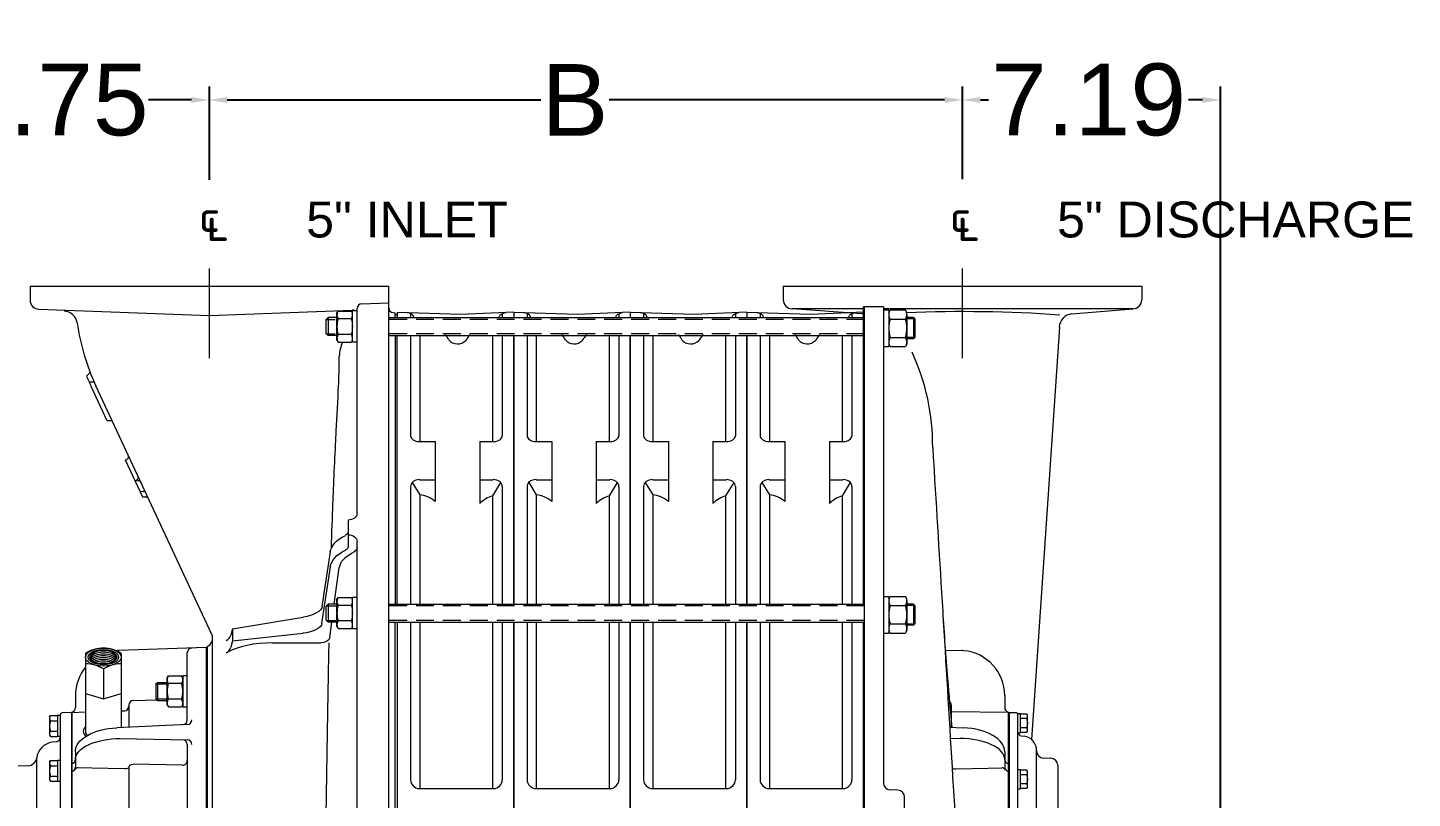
# Model space of a CAD drawing. Header units: inches. Extents: x -48 to 250, y -21 to 207.
# Drawn here: x 51.55 to 90.16, y 57.77 to 79.24 of the extents above; entities that cross this region are included whole.
import ezdxf

# ---------------------------------------------------------------- set-up
doc = ezdxf.new("R2010")
doc.units = ezdxf.units.IN
doc.header["$MEASUREMENT"] = 0
doc.linetypes.add('CENTER', pattern=[2, 1.25, -0.25, 0.25, -0.25])
doc.linetypes.add('HIDDEN', pattern=[0.375, 0.25, -0.125])
doc.layers.get('Defpoints').update_dxf_attribs({"lineweight": 5})
for name, color, linetype, lineweight in [('CEN', 3, 'CENTER', 5), ('HID', 6, 'HIDDEN', 5), ('HID-HIDE', 6, 'HIDDEN', 5), ('OBJ', 7, 'Continuous', 5), ('TEXT', 104, 'Continuous', 5), ('TEXT @ 1', 104, 'Continuous', 5)]:
    doc.layers.add(name, color=color, linetype=linetype, lineweight=lineweight)
doc.styles.get("Standard").update_dxf_attribs({"font": 'arial.ttf'})
doc.dimstyles.new('STANDARD 2 PLCS$0', dxfattribs={"dimtxt": 1, "dimasz": 0.5, "dimexe": 0.375, "dimexo": 0.625, "dimgap": 0.2, "dimtad": 0, "dimzin": 4, "dimdsep": 46, "dimtxsty": 'Standard', "dimcen": 0.09, "dimaunit": 1, "dimadec": 0, "dimazin": 1, "dimtfac": 1, "dimtofl": 0, "dimtmove": 0, "dimatfit": 3, "dimfxl": 1, "dimtolj": 1, "dimtzin": 4, "dimarcsym": 0})
doc.dimstyles.new('STANDARD 2 PLCS$3', dxfattribs={"dimtxt": 1, "dimasz": 0.5, "dimexe": 0.18, "dimexo": 0.0625, "dimgap": 0.09, "dimtad": 0, "dimtih": 1, "dimtoh": 1, "dimzin": 4, "dimdsep": 46, "dimtxsty": 'Standard', "dimcen": 0.09, "dimaunit": 1, "dimadec": 0, "dimazin": 1, "dimtfac": 1, "dimtofl": 0, "dimtmove": 1, "dimatfit": 3, "dimfxl": 1, "dimtolj": 1, "dimtzin": 4, "dimarcsym": 0})

# ---------------------------------------------------------------- blocks, each defined once
blk = doc.blocks.new('discharge side view')
at = {"color": 7, "lineweight": 5}
blk.add_line((-4.86, 14.183), (-5.418, 14.183), dxfattribs=at)
at = {"lineweight": 5}
blk.add_arc((-9.708, 10.303), 6.221, 359.5206, 24.7975, dxfattribs=at)
at = {"layer": 'CEN', "color": 5, "lineweight": 5, "ltscale": 2}
blk.add_line((-2.656, 12.75), (-2.656, 15.4), dxfattribs=at)
at = {"layer": 'HID-HIDE', "lineweight": 5}
for p, q in [((-3.985, 13.84), (-4.207, 13.84)), ((-3.985, 13.324), (-4.207, 13.324)), ((-3.985, 5.858), (-4.207, 5.858)), ((-3.985, 5.341), (-4.207, 5.341))]:
    blk.add_line(p, q, dxfattribs=at)
at = {"layer": 'HID-HIDE', "color": 7, "linetype": 'Continuous', "lineweight": 5, "ltscale": 2}
for p, q in [((-2.84, 1.303), (-1.936, 1.324)), ((-1.378, 0.83), (-1.378, -2.884)), ((-1.364, 0.83), (-1.364, -2.88))]:
    blk.add_line(p, q, dxfattribs=at)
blk.add_ellipse((-2.846, 1.338), major_axis=(0.122, 0), ratio=0.285548, start_param=3.768141, end_param=4.759531, dxfattribs=at)
at = {"layer": 'OBJ', "lineweight": 5}
for p, q in [((-7.656, 14.75), (2.344, 14.75)), ((2.344, 14.75), (2.344, 14.375)), ((2.094, 14.125), (-4.86, 14.125)), ((0.392, 13.979), (2.094, 14.125)), ((-4.022, 13.877), (-4.207, 13.877)), ((-4.022, 13.877), (-3.975, 13.83)), ((-4.022, 13.877), (-4.022, 13.287)), ((-3.975, 13.334), (-3.975, 13.83)), ((0.045, 13.613), (-0.732, 2.127)), ((-4.022, 13.287), (-4.207, 13.287)), ((-4.022, 13.287), (-3.975, 13.334)), ((-4.022, 5.895), (-4.207, 5.895)), ((-4.022, 5.895), (-3.975, 5.847)), ((-4.022, 5.895), (-4.022, 5.305)), ((-3.975, 5.352), (-3.975, 5.847)), ((-4.022, 5.305), (-4.207, 5.305)), ((-4.022, 5.305), (-3.975, 5.352)), ((-1.364, -2.88), (-1.364, 2.88)), ((-1.364, 2.873), (-1.353, 2.873)), ((-1.353, 2.873), (-1.353, -2.873)), ((-1.155, 2.863), (-1.353, 2.87)), ((-1.109, -2.816), (-1.109, 2.847)), ((-1.109, 2.847), (-1.035, 2.847)), ((-1.035, 2.309), (-1.035, 2.847)), ((-0.858, 2.834), (-1.035, 2.834)), ((-0.858, 2.706), (-1.035, 2.706)), ((-0.839, 2.799), (-0.858, 2.834)), ((-0.839, 2.357), (-0.839, 2.799)), ((-0.858, 2.45), (-1.035, 2.45)), ((-0.858, 2.323), (-1.035, 2.323)), ((-0.839, 2.357), (-0.858, 2.323)), ((-1.109, 2.309), (-1.035, 2.309)), ((-1.021, 2.226), (-0.929, 2.213)), ((-0.59, -2.798), (-0.59, 1.824)), ((-0.4, 1.609), (-0.19, 1.601)), ((-1.109, 1.284), (-1.035, 1.284)), ((-1.035, 0.747), (-1.035, 1.284)), ((-0.858, 1.271), (-1.035, 1.271)), ((-0.839, 1.237), (-0.858, 1.271)), ((-0.839, 0.794), (-0.839, 1.237)), ((0, 1.405), (0, -1.405)), ((-0.858, 1.143), (-1.035, 1.143)), ((-0.858, 0.888), (-1.035, 0.888)), ((-0.839, 0.794), (-0.858, 0.76)), ((-1.109, 0.747), (-1.035, 0.747)), ((-0.858, 0.76), (-1.035, 0.76))]:
    blk.add_line(p, q, dxfattribs=at)
at = {"layer": 'OBJ', "color": 7, "lineweight": 5}
for p, q in [((-7.656, 14.75), (-7.656, 14.375)), ((-5.46, 13.982), (-7.406, 14.125)), ((-5.418, 14.125), (-7.406, 14.125)), ((-5.418, 5.895), (-5.418, 14.183)), ((-5.394, 14.183), (-5.394, -14.5)), ((-4.86, 14.183), (-4.86, 6.153)), ((-4.86, 14.093), (-4.711, 14.093)), ((-4.711, 14.025), (-4.671, 14.093)), ((-4.711, 14.093), (-4.711, 13.071)), ((-4.671, 14.093), (-4.516, 14.093)), ((-4.671, 14.093), (-4.246, 14.093)), ((-4.207, 13.967), (-4.207, 13.14)), ((-4.671, 13.838), (-4.246, 13.838)), ((-4.711, 13.14), (-4.671, 13.071)), ((-4.671, 13.327), (-4.246, 13.327)), ((-4.207, 13.14), (-4.246, 13.071)), ((-4.86, 13.071), (-4.711, 13.071)), ((-4.671, 13.071), (-4.246, 13.071)), ((-4.86, 6.153), (-4.86, 0.916)), ((-4.86, 6.111), (-4.711, 6.111)), ((-4.711, 6.042), (-4.671, 6.111)), ((-4.711, 6.111), (-4.711, 5.089)), ((-4.671, 6.111), (-4.516, 6.111)), ((-4.671, 6.111), (-4.246, 6.111)), ((-4.671, 5.855), (-4.246, 5.855)), ((-4.207, 6.042), (-4.246, 6.111)), ((-4.207, 5.984), (-4.207, 5.157)), ((-5.418, -5.144), (-5.418, 5.161)), ((-4.86, 5.089), (-4.711, 5.089)), ((-4.711, 5.157), (-4.671, 5.089)), ((-4.671, 5.344), (-4.246, 5.344)), ((-4.671, 5.089), (-4.246, 5.089)), ((-4.207, 5.157), (-4.246, 5.089)), ((-4.46, 0.712), (-4.67, 0.719)), ((-4.27, -0.481), (-4.27, 0.515))]:
    blk.add_line(p, q, dxfattribs=at)
at = {"layer": 'OBJ', "color": 7, "linetype": 'Continuous', "lineweight": 5}
for p, q in [((-3.142, 4.617), (-2.684, 4.601)), ((-1.478, 3.352), (-1.478, 3.011)), ((-2.968, 3.08), (-2.968, 2.464)), ((-1.378, 2.879), (-2.968, 2.89)), ((-1.378, 2.884), (-1.378, 0.83)), ((-1.364, 2.88), (-1.378, 2.88)), ((-1.364, 2.88), (-1.364, 0.83)), ((-3.014, 2.466), (-2.633, 2.449)), ((-2.728, 2.15), (-2.994, 2.145)), ((-1.478, 1.784), (-1.478, 1.358)), ((-1.936, 1.324), (-1.56, 1.333))]:
    blk.add_line(p, q, dxfattribs=at)
at = {"layer": 'OBJ', "lineweight": 5}
for points in [[(-3.487, 10.251, 0.000052), (-3.465, 9.885, 0.000051), (-3.208, 5.701, 0.005285), (-3.072, 3.815, 0.003158), (-2.951, 2.464, 0.003158)], [(-3.208, 5.701, -0.001333), (-3.191, 5.423, -0.000057), (-2.931, 1.079, 0.000233), (-2.867, 0.015, 0.000175), (-2.792, -1.209, 0.000051), (-2.535, -5.393, 0.005285), (-2.399, -7.279, 0.004801), (-2.209, -9.333, 0.046519)]]:
    blk.add_lwpolyline(points, format="xyb", dxfattribs=at)
at = {"layer": 'OBJ', "color": 7, "lineweight": 5}
for centre, radius, start, end in [((-7.406, 14.375), 0.25, 180, 270), ((-5.492, 13.604), 0.38, 78.7564, 85.1866), ((-4.484, 13.965), 0.226, 154.3842, 214.3842), ((-4.433, 13.965), 0.226, 325.6158, 34.3842), ((-4.433, 13.965), 0.226, 325.6158, 0.312), ((-3.865, 13.582), 0.845, 162.412, 197.588), ((-5.052, 13.582), 0.845, 342.412, 17.588), ((-4.484, 13.199), 0.226, 145.6158, 205.6158), ((-4.433, 13.199), 0.226, 334.3842, 34.3842), ((-4.484, 5.983), 0.226, 154.3842, 214.3842), ((-3.865, 5.6), 0.845, 162.412, 197.588), ((-4.433, 5.983), 0.226, 325.6158, 25.6158), ((-4.433, 5.983), 0.226, 325.6158, 0.312), ((-5.052, 5.6), 0.845, 342.412, 17.588), ((-4.484, 5.216), 0.226, 145.6158, 205.6158), ((-4.433, 5.216), 0.226, 334.3842, 34.3842), ((-4.663, 0.916), 0.197, 180, 268), ((-4.467, 0.515), 0.197, 0, 88)]:
    blk.add_arc(centre, radius, start, end, dxfattribs=at)
at = {"layer": 'OBJ', "lineweight": 5}
for centre, radius, start, end in [((2.094, 14.375), 0.25, 270, 0), ((-2.685, -25.622), 39.667, 86.0386, 92.1988), ((0.424, 13.601), 0.38, 94.8959, 178.1053), ((-1.156, 2.816), 0.0472, 0, 88), ((-0.952, 2.77), 0.113, 325.6158, 25.6158), ((-1.261, 2.578), 0.423, 342.412, 17.588), ((-1.007, 2.328), 0.102, 180, 262), ((-0.952, 2.386), 0.113, 334.3842, 34.3842), ((-0.983, 1.824), 0.393, 0, 82), ((-0.393, 1.805), 0.197, 180, 268), ((-0.197, 1.405), 0.197, 0, 88), ((-0.952, 1.207), 0.113, 325.6158, 25.6158), ((-1.261, 1.015), 0.423, 342.412, 17.588), ((-0.952, 0.824), 0.113, 334.3842, 34.3842)]:
    blk.add_arc(centre, radius, start, end, dxfattribs=at)
at = {"layer": 'OBJ', "color": 7, "linetype": 'Continuous', "lineweight": 5}
for centre, radius, start, end in [((-2.728, 3.352), 1.25, 84.8327, 88), ((-2.728, 3.352), 1.25, 0, 84.8327), ((-3.098, 3.08), 0.13, 0, 51.727), ((-1.348, 3.011), 0.13, 180, 256.6576), ((-1.348, 1.574), 0.13, 180, 256.6576), ((-1.557, 1.203), 0.13, 36.5839, 91.3142), ((-1.348, 1.358), 0.13, 180, 256.6576)]:
    blk.add_arc(centre, radius, start, end, dxfattribs=at)
for centre, ratio, start_param, end_param in [((-2.728, 1.784), 0.532963, 0, 1.49504), ((-2.728, 1.568), 0.465526, 6.283185, 7.853982)]:
    blk.add_ellipse(centre, major_axis=(1.25, 0), ratio=ratio, start_param=start_param, end_param=end_param, dxfattribs=at)
blk = doc.blocks.new('INTER3')
at = {"layer": 'OBJ', "lineweight": 5}
for p, q in [((1.775, 27.949), (0, 28.009)), ((0, 28.009), (0, 27.862)), ((0.37, 27.976), (0.37, 27.862)), ((0.474, 27.862), (0.44, 27.927)), ((3.25, 28.018), (1.775, 27.949)), ((2.833, 27.862), (2.86, 27.92)), ((2.93, 27.969), (2.93, 27.862)), ((3.25, 28.018), (3.25, 27.902)), ((3.25, 28.001), (3.25, 27.862)), ((0, 19.88), (0, 27.362)), ((0.37, 27.362), (0.37, 24.574)), ((0.629, 27.362), (0.629, 24.409)), ((2.658, 27.362), (2.658, 24.409)), ((2.93, 27.362), (2.93, 24.574)), ((3.25, 27.362), (3.25, 19.88)), ((3.25, 19.888), (3.25, 27.362)), ((0.62, 24.409), (1.061, 24.409)), ((1.061, 24.409), (1.061, 22.736)), ((2.3, 24.409), (2.3, 22.686)), ((2.3, 24.409), (2.68, 24.409)), ((0.418, 23.271), (0.629, 22.926)), ((0.62, 23.348), (1.061, 23.348)), ((2.3, 23.348), (2.68, 23.348)), ((2.883, 23.27), (2.658, 22.895)), ((0.37, 23.161), (0.37, 19.88)), ((0.629, 22.926), (0.629, 19.88)), ((2.658, 22.895), (2.658, 19.88)), ((2.93, 23.161), (2.93, 19.88)), ((0, 19.38), (0, 8.59)), ((0.37, 19.38), (0.37, 14.993)), ((0.629, 19.38), (0.629, 14.743)), ((2.658, 19.38), (2.658, 14.743)), ((2.93, 19.38), (2.93, 14.993)), ((3.25, 8.59), (3.25, 19.38)), ((3.25, 19.38), (3.25, 8.599)), ((0.62, 14.743), (2.68, 14.743))]:
    blk.add_line(p, q, dxfattribs=at)
for centre, radius, start, end in [((0.263, 27.75), 0.25, 45, 88), ((3.037, 27.743), 0.25, 92, 135), ((0.332, 26.656), 1.254, 28.0626, 36.0299), ((1.682, 27.438), 0.31, 218.3868, 317.8073), ((3.112, 26.462), 1.425, 139.217, 147.4137), ((0.62, 14.993), 0.25, 180, 270), ((2.68, 14.993), 0.25, 270, 0)]:
    blk.add_arc(centre, radius, start, end, dxfattribs=at)
for centre, major_axis, ratio, start_param, end_param in [((0.62, 24.574), (-0.25, 0), 0.661541, 0, 1.570796), ((2.68, 24.574), (0.25, 0), 0.661541, 4.712389, 6.283185), ((0.62, 23.161), (-0.25, 0), 0.749909, 4.712389, 6.283185), ((2.68, 23.161), (0.25, 0), 0.749909, 0, 1.570796), ((0.591, 21.299), (0, -1.628), 0.6141, 2.652302, 3.102686), ((2.87, 20.961), (0, 1.965), 0.605455, 0.178799, 0.499506)]:
    blk.add_ellipse(centre, major_axis=major_axis, ratio=ratio, start_param=start_param, end_param=end_param, dxfattribs=at)
blk = doc.blocks.new('*D23')
at = {"layer": 'Defpoints', "color": 0, "linetype": 'Continuous', "ltscale": 3, "transparency": 16777216}
for p in [(77.614, 77.225), (56.614, 74.591), (77.614, 74.574)]:
    blk.add_point(p, dxfattribs=at)
at = {"layer": 'TEXT', "color": 0, "linetype": 'Continuous', "lineweight": -2, "ltscale": 3, "transparency": 16777216}
for p, q in [((56.614, 75.216), (56.614, 77.6)), ((57.114, 77.225), (65.852, 77.225)), ((77.114, 77.225), (67.763, 77.225)), ((77.614, 75.199), (77.614, 77.6))]:
    blk.add_line(p, q, dxfattribs=at)
at = {"layer": 'TEXT', "color": 0, "linetype": 'Continuous', "ltscale": 3, "transparency": 16777216}
for points in [[(57.114, 77.308), (57.114, 77.142), (56.614, 77.225)], [(77.114, 77.308), (77.114, 77.142), (77.614, 77.225)]]:
    blk.add_solid(points, dxfattribs=at)
at = {"layer": 'TEXT', "color": 0, "linetype": 'Continuous', "lineweight": 5, "ltscale": 3, "transparency": 16777216, "insert": (66.808, 77.225), "char_height": 2, "attachment_point": 5}
blk.add_mtext('\\A1;B', dxfattribs=at)
blk = doc.blocks.new('MC5-Inlet p1')
at = {"layer": 'CEN', "color": 5, "lineweight": 5, "ltscale": 2}
blk.add_line((10.736, 12.75), (10.736, 15.4), dxfattribs=at)
at = {"layer": 'HID', "color": 7, "linetype": 'Continuous', "lineweight": 5}
blk.add_ellipse((7.781, 4.417), major_axis=(-0.425, 0), ratio=0.5, dxfattribs=at)
at = {"layer": 'HID-HIDE', "color": 7, "lineweight": 5}
for p, q in [((13.997, 13.829), (14.295, 13.829)), ((13.997, 13.425), (14.295, 13.425))]:
    blk.add_line(p, q, dxfattribs=at)
at = {"layer": 'HID-HIDE', "color": 7, "linetype": 'Continuous', "lineweight": 5}
for p, q in [((13.997, 5.847), (14.295, 5.847)), ((13.997, 5.443), (14.295, 5.443))]:
    blk.add_line(p, q, dxfattribs=at)
at = {"layer": 'HID-HIDE', "color": 7, "linetype": 'Continuous', "lineweight": 5, "ltscale": 2}
for p, q in [((14.06, 3.922), (14.069, 4.5)), ((9.246, 3.675), (9.558, 3.675)), ((14.856, 3.064), (14.856, 3.766)), ((9.246, 3.253), (9.558, 3.253)), ((13.994, 0), (14.042, 2.899)), ((6.577, 1.601), (6.577, -2.803)), ((10.121, 1.719), (10.121, -1.989)), ((10.651, 1.719), (10.651, -4.69)), ((10.681, -4.696), (10.681, 1.719)), ((10.826, 0), (10.826, 1.719)), ((14.856, -7.644), (14.856, 1.719)), ((15.736, -11.734), (15.736, 1.719)), ((15.914, -5.395), (15.914, 1.719)), ((15.974, 1.719), (15.974, -5.395)), ((6.28, 1.5), (6.302, 1.539)), ((6.28, 1.5), (6.28, 1)), ((6.302, 1.539), (6.499, 1.539)), ((6.302, 1.394), (6.499, 1.394)), ((6.499, 1.543), (6.499, 0.957)), ((6.577, 1.543), (6.499, 1.543)), ((8.363, 1.303), (7.459, 1.324)), ((8.491, 1.334), (8.491, -1.334)), ((9.988, 1.409), (8.613, 1.438)), ((6.28, 1), (6.302, 0.961)), ((6.302, 1.106), (6.499, 1.106)), ((6.302, 0.961), (6.499, 0.961)), ((6.577, 0.957), (6.499, 0.957)), ((6.887, 0.83), (6.887, -2.88)), ((6.901, 0.83), (6.901, -2.884))]:
    blk.add_line(p, q, dxfattribs=at)
for centre, radius, start, end in [((6.408, 1.467), 0.128, 154.3842, 214.3842), ((6.758, 1.25), 0.478, 162.412, 197.588), ((9.991, 1.539), 0.13, 268.7976, 0), ((6.408, 1.033), 0.128, 145.6158, 205.6158)]:
    blk.add_arc(centre, radius, start, end, dxfattribs=at)
at = {"layer": 'HID-HIDE', "color": 7, "linetype": 'Continuous', "lineweight": 5, "ltscale": 2, "extrusion": (0, 0, -1)}
for centre, major_axis, ratio, start_param, end_param in [((8.369, 1.338), (-0.122, 0), 0.285548, 3.153319, 4.759531), ((8.613, 1.334), (0.122, 0), 0.84827, 3.141593, 4.712389)]:
    blk.add_ellipse(centre, major_axis=major_axis, ratio=ratio, start_param=start_param, end_param=end_param, dxfattribs=at)
at = {"layer": 'OBJ', "lineweight": 5}
for p, q in [((5.736, 14.75), (15.736, 14.75)), ((5.736, 14.75), (5.736, 14.366)), ((5.978, 14.117), (10.736, 13.933)), ((10.736, 13.933), (14.722, 14.09)), ((7.413, 12.351), (7.313, 12.25)), ((7.526, 12.083), (7.383, 12.083)), ((10.803, 5.051), (7.572, 11.979)), ((7.885, 11), (7.454, 11.924)), ((8.029, 11), (7.885, 11)), ((8.391, 9.914), (8.397, 9.915)), ((8.391, 9.914), (8.871, 8.885)), ((8.66, 9.337), (8.666, 9.338)), ((8.66, 9.337), (8.751, 9.334)), ((6.577, 2.803), (6.577, -2.803)), ((6.465, 2.063), (6.347, 2.046)), ((5.917, 1.59), (5.917, -2.731)), ((5.681, 1.393), (5.408, 1.383))]:
    blk.add_line(p, q, dxfattribs=at)
at = {"layer": 'OBJ', "color": 7, "lineweight": 5}
for p, q in [((15.736, 1.719), (15.736, 14.75)), ((14.982, 14.262), (15.736, 14.288)), ((14.294, 14.002), (14.327, 14.06)), ((14.294, 13.252), (14.294, 14.002)), ((14.327, 14.06), (14.698, 14.06)), ((14.731, 14.002), (14.698, 14.06)), ((14.856, 14.064), (14.731, 14.064)), ((14.731, 13.191), (14.731, 14.064)), ((14.856, 8.423), (14.856, 14.132)), ((15.862, 14.017), (15.914, 14.007)), ((15.914, 13.877), (15.914, 14.007)), ((15.974, 13.985), (15.974, 13.877)), ((13.982, 13.815), (14.045, 13.877)), ((13.982, 13.815), (13.982, 13.44)), ((14.295, 13.877), (14.045, 13.877)), ((14.045, 13.877), (14.045, 13.377)), ((14.698, 13.844), (14.327, 13.844)), ((14.045, 13.377), (13.982, 13.44)), ((14.295, 13.377), (14.045, 13.377)), ((14.294, 13.252), (14.327, 13.194)), ((14.698, 13.411), (14.327, 13.411)), ((14.327, 13.194), (14.698, 13.194)), ((14.731, 13.252), (14.698, 13.194)), ((14.856, 13.191), (14.731, 13.191)), ((15.914, 13.377), (15.914, 5.895)), ((15.974, 5.895), (15.974, 13.377)), ((14.357, 12.804), (14.356, 12.791))]:
    blk.add_line(p, q, dxfattribs=at)
at = {"layer": 'OBJ', "color": 7, "linetype": 'Continuous', "lineweight": 5}
for p, q in [((8.8, 9.039), (8.89, 9.035)), ((8.871, 8.885), (8.962, 8.882)), ((14.606, 8.239), (14.606, 7.492)), ((13.882, 5.827), (14.109, 7.349)), ((14.856, 3.766), (14.856, 7.644)), ((13.876, 5.356), (14.109, 6.938)), ((14.22, 5.895), (14.357, 6.917)), ((13.982, 5.832), (14.045, 5.895)), ((13.982, 5.832), (13.982, 5.457)), ((14.045, 5.895), (14.045, 5.395)), ((14.295, 5.895), (14.045, 5.895)), ((14.294, 6.02), (14.327, 6.078)), ((14.294, 5.27), (14.294, 6.02)), ((14.327, 6.078), (14.698, 6.078)), ((14.698, 5.861), (14.327, 5.861)), ((14.731, 6.02), (14.698, 6.078)), ((14.731, 5.208), (14.731, 6.081)), ((14.856, 6.081), (14.731, 6.081)), ((11.378, 5.204), (13.35, 5.529)), ((14.045, 5.395), (13.982, 5.457)), ((14.698, 5.428), (14.327, 5.428)), ((11.378, 5.204), (11.331, 5.034)), ((11.378, 5.204), (11.382, 4.875)), ((11.382, 4.875), (13.347, 5.083)), ((14.295, 5.395), (14.045, 5.395)), ((14.094, 4.961), (14.152, 5.395)), ((14.294, 5.27), (14.327, 5.212)), ((14.327, 5.212), (14.698, 5.212)), ((14.731, 5.27), (14.698, 5.212)), ((14.856, 5.208), (14.731, 5.208)), ((15.914, 1.719), (15.914, 5.395)), ((15.974, 5.395), (15.974, 1.719)), ((10.651, 4.687), (8.207, 4.601)), ((10.651, 4.69), (10.651, 1.719)), ((10.681, 4.69), (10.651, 4.69)), ((10.681, 1.719), (10.681, 4.716)), ((10.826, 1.719), (10.826, 4.944)), ((11.382, 4.875), (11.33, 4.694)), ((12.491, 4.817), (13.84, 4.817)), ((14.069, 4.5), (14.075, 4.817)), ((7.281, 4.523), (7.281, 2.352)), ((8.281, 4.523), (8.281, 2.454)), ((10.121, 2.665), (10.121, 4.542)), ((7.781, 4.09), (7.781, 3.258)), ((9.558, 3.839), (9.592, 3.897)), ((9.592, 3.897), (9.962, 3.897)), ((9.996, 3.839), (9.962, 3.897)), ((9.996, 3.901), (9.996, 3.028)), ((10.121, 3.901), (9.996, 3.901)), ((14.042, 2.899), (14.06, 3.922)), ((9.246, 3.675), (9.285, 3.714)), ((9.246, 3.675), (9.246, 3.253)), ((9.285, 3.714), (9.285, 3.214)), ((9.285, 3.714), (9.558, 3.714)), ((9.558, 3.089), (9.558, 3.839)), ((9.962, 3.681), (9.592, 3.681)), ((7.001, 3.352), (7.001, 3.011)), ((7.281, 3.403), (7.781, 3.258)), ((7.781, 3.258), (8.281, 3.403)), ((8.617, 3.21), (9.269, 3.23)), ((9.246, 3.253), (9.285, 3.214)), ((9.285, 3.214), (9.558, 3.214)), ((9.558, 3.089), (9.592, 3.031)), ((9.962, 3.248), (9.592, 3.248)), ((9.996, 3.089), (9.962, 3.031)), ((6.28, 2.75), (6.302, 2.789)), ((6.28, 2.75), (6.28, 2.25)), ((6.302, 2.789), (6.499, 2.789)), ((6.577, 2.793), (6.499, 2.793)), ((6.499, 2.793), (6.499, 2.207)), ((6.577, 2.803), (6.577, 1.601)), ((6.887, 2.872), (6.635, 2.863)), ((6.887, 2.88), (6.887, 0.83)), ((6.887, 2.88), (6.901, 2.88)), ((6.901, 2.879), (7.281, 2.89)), ((6.901, 2.884), (6.901, 0.83)), ((8.281, 2.92), (8.365, 2.923)), ((8.491, 3.08), (8.491, 2.464)), ((9.592, 3.031), (9.962, 3.031)), ((10.121, 3.028), (9.996, 3.028)), ((14.856, 1.719), (14.856, 3.064)), ((6.302, 2.644), (6.499, 2.644)), ((6.302, 2.356), (6.499, 2.356)), ((10.122, 2.541), (8.156, 2.449)), ((6.28, 2.25), (6.302, 2.211)), ((6.302, 2.211), (6.499, 2.211)), ((6.577, 2.207), (6.499, 2.207)), ((8.251, 2.15), (10.119, 2.116)), ((10.121, 1.989), (10.121, 1.719)), ((7.001, 1.784), (7.001, 1.358)), ((7.459, 1.324), (7.083, 1.333))]:
    blk.add_line(p, q, dxfattribs=at)
at = {"layer": 'OBJ', "color": 7, "lineweight": 5}
blk.add_lwpolyline([(14.138, 7.451, -0.000026), (14.182, 8.716, -0.001922), (14.184, 8.759, -0.000711), (14.209, 9.344, -0.000416), (14.255, 10.344, -0.001711), (14.274, 10.712, 0.000498), (14.34, 11.979, 0.008016), (14.348, 12.183, 0.002696), (14.356, 12.791)], format="xyb", dxfattribs=at)
at = {"layer": 'OBJ', "lineweight": 5}
for centre, radius, start, end in [((5.986, 14.366), 0.25, 180, 268), ((6.674, 13.677), 0.38, 8.1804, 88), ((13.236, 14.62), 6.25, 188.1804, 205), ((13.236, 14.62), 6.38, 201.8113, 205), ((8.393, 10.005), 0.09, 272, 25), ((8.662, 9.428), 0.09, 272, 25), ((8.748, 9.244), 0.09, 25, 88), ((6.417, 1.551), 0.5, 98, 172.9855), ((6.447, 2.192), 0.13, 278, 0), ((5.673, 1.643), 0.25, 272, 352.9855)]:
    blk.add_arc(centre, radius, start, end, dxfattribs=at)
at = {"layer": 'OBJ', "color": 7, "lineweight": 5}
for centre, radius, start, end in [((14.486, 13.952), 0.192, 154.3842, 214.3842), ((14.54, 13.952), 0.192, 325.6158, 25.6158), ((14.726, 13.96), 0.13, 53.1833, 92), ((14.986, 14.132), 0.13, 92, 180), ((15.866, 14.147), 0.13, 180, 268), ((15.01, 13.627), 0.717, 162.412, 197.588), ((14.015, 13.627), 0.717, 342.412, 17.588), ((14.486, 13.302), 0.192, 145.6158, 205.6158), ((15.576, 12.722), 1.222, 157.2828, 176.1464), ((14.54, 13.302), 0.192, 334.3842, 34.3842)]:
    blk.add_arc(centre, radius, start, end, dxfattribs=at)
at = {"layer": 'OBJ', "color": 7, "linetype": 'Continuous', "lineweight": 5}
for centre, radius, start, end in [((8.887, 8.945), 0.09, 25, 88), ((8.959, 8.792), 0.09, 25, 88), ((14.486, 5.969), 0.192, 154.3842, 214.3842), ((15.01, 5.645), 0.717, 162.412, 197.588), ((14.54, 5.969), 0.192, 325.6158, 25.6158), ((14.015, 5.645), 0.717, 342.412, 17.588), ((14.486, 5.32), 0.192, 145.6158, 205.6158), ((14.54, 5.32), 0.192, 334.3842, 34.3842), ((10.574, 4.944), 0.252, 294.9944, 25), ((11.09, 5.1), 0.25, 297.7712, 344.8283), ((7.778, 3.739), 0.928, 89.8215, 122.3827), ((7.784, 3.739), 0.928, 57.6173, 90.1785), ((10.251, 4.542), 0.13, 92, 180), ((11.09, 4.762), 0.25, 297.7712, 344.0912), ((8.251, 3.352), 1.25, 92, 95.1673), ((8.251, 3.352), 1.25, 140.8958, 180), ((7.284, 3.306), 0.928, 57.6173, 90.1785), ((8.278, 3.306), 0.928, 89.8215, 122.3827), ((9.75, 3.789), 0.192, 154.3842, 214.3842), ((9.804, 3.789), 0.192, 325.6158, 25.6158), ((10.275, 3.464), 0.717, 162.412, 197.588), ((9.279, 3.464), 0.717, 342.412, 17.588), ((8.621, 3.08), 0.13, 91.7211, 180), ((9.75, 3.139), 0.192, 145.6158, 205.6158), ((9.804, 3.139), 0.192, 334.3842, 34.3842), ((6.408, 2.717), 0.128, 154.3842, 214.3842), ((6.637, 2.803), 0.06, 92, 180), ((6.871, 3.011), 0.13, 283.3424, 0), ((8.361, 3.053), 0.13, 271.7211, 0), ((6.758, 2.5), 0.478, 162.412, 197.588), ((6.408, 2.283), 0.128, 145.6158, 205.6158), ((9.991, 2.665), 0.13, 272.7037, 0), ((10.116, 2.671), 0.13, 272.7037, 0), ((9.991, 1.989), 0.13, 0, 88.9808), ((10.116, 1.986), 0.13, 0, 88.9808), ((6.871, 1.574), 0.13, 283.3424, 0), ((6.871, 1.358), 0.13, 283.3424, 0), ((7.08, 1.203), 0.13, 88.6858, 143.4161)]:
    blk.add_arc(centre, radius, start, end, dxfattribs=at)
at = {"layer": 'OBJ', "color": 7, "lineweight": 5}
blk.add_ellipse((15.944, 13.937), major_axis=(-0.03, 0), ratio=0.8, start_param=3.141593, end_param=6.283185, dxfattribs=at)
at = {"layer": 'OBJ', "color": 7, "linetype": 'Continuous', "lineweight": 5, "extrusion": (0, 0, -1)}
for centre, major_axis, ratio, start_param, end_param in [((14.606, 8.423), (-0.25, 0), 0.736389, 3.141593, 4.712389), ((15.576, 7.294), (1.472, 0), 0.500562, 3.216092, 3.920576), ((14.356, 7.903), (-0.25, 0), 0.5012, 3.141593, 3.950402), ((14.606, 7.644), (0.25, 0), 0.736389, -1.570796, 0), ((15.576, 6.884), (-1.472, 0), 0.500562, 0.073445, 0.778983), ((14.356, 7.492), (-0.25, 0), 0.5012, 3.141593, 3.950402), ((14.356, 7.484), (0.5, 0), 0.501, 0, 0.804034), ((13.313, 5.752), (0.567, 0.093), 0.39377, 0.083616, 1.570796), ((13.322, 5.315), (0.553, 0.059), 0.418296, 0.074162, 1.570796), ((13.832, 4.985), (-0.264, 0.003), 0.635682, 3.268058, 4.673546), ((8.251, 1.784), (-1.25, 0), 0.532963, 0, 1.49504), ((8.251, 1.568), (-1.25, 0), 0.465526, 6.283185, 7.853982)]:
    blk.add_ellipse(centre, major_axis=major_axis, ratio=ratio, start_param=start_param, end_param=end_param, dxfattribs=at)
at = {"layer": 'OBJ', "color": 7, "linetype": 'Continuous', "lineweight": 5}
for centre, major_axis, ratio, start_param, end_param in [((15.576, 6.876), (-1.222, 0), 0.500589, -0.791517, -0.067271), ((12.491, 3.933), (-1.77, 0), 0.499074, -1.570796, -0.75857), ((7.781, 4.367), (-0.375, 0), 0.5, 3.275324, 6.149454), ((7.781, 4.317), (-0.375, 0), 0.5, 3.411525, 6.013253), ((7.781, 4.267), (-0.375, 0), 0.5, 3.553109, 5.871668), ((7.781, 4.217), (-0.375, 0), 0.5, 3.704129, 5.720649), ((7.781, 4.167), (-0.375, 0), 0.5, 3.87132, 5.553458), ((7.781, 4.117), (-0.375, 0), 0.5, 4.068888, 5.35589), ((7.781, 4.067), (-0.375, 0), 0.5, 4.345181, 5.079597), ((7.781, 2.352), (-0.562, 0), 0.5, 5.807303, 6.803037), ((7.781, 2.352), (-0.5, 0), 0.5, 0, 0.472482)]:
    blk.add_ellipse(centre, major_axis=major_axis, ratio=ratio, start_param=start_param, end_param=end_param, dxfattribs=at)
for major_axis in [(-0.5, 0), (-0.375, 0)]:
    blk.add_ellipse((7.781, 4.417), major_axis=major_axis, ratio=0.5, dxfattribs=at)
blk = doc.blocks.new('*D20')
at = {"color": 0, "lineweight": -2, "transparency": 16777216}
for p, q in [((77.614, 75.019), (77.614, 77.6)), ((78.114, 77.225), (78.338, 77.225)), ((84.305, 77.225), (83.921, 77.225)), ((84.805, 38.115), (84.805, 77.6))]:
    blk.add_line(p, q, dxfattribs=at)
at = {"color": 0, "transparency": 16777216}
for points in [[(78.114, 77.308), (78.114, 77.142), (77.614, 77.225)], [(84.305, 77.308), (84.305, 77.142), (84.805, 77.225)]]:
    blk.add_solid(points, dxfattribs=at)
at = {"layer": 'Defpoints', "color": 0, "transparency": 16777216}
for p in [(84.805, 77.225), (77.614, 74.394), (84.805, 37.49)]:
    blk.add_point(p, dxfattribs=at)
at = {"color": 0, "lineweight": 5, "transparency": 16777216, "insert": (81.13, 77.225), "char_height": 2, "attachment_point": 5}
blk.add_mtext('\\A1;7.19', dxfattribs=at)
blk = doc.blocks.new('*D35')
at = {"color": 0, "lineweight": -2, "transparency": 16777216}
for p, q in [((45.868, 58.879), (45.868, 77.6)), ((46.368, 77.225), (47.936, 77.225)), ((56.114, 77.225), (54.912, 77.225)), ((56.614, 74.998), (56.614, 77.6))]:
    blk.add_line(p, q, dxfattribs=at)
at = {"color": 0, "transparency": 16777216}
for points in [[(46.368, 77.308), (46.368, 77.142), (45.868, 77.225)], [(56.114, 77.308), (56.114, 77.142), (56.614, 77.225)]]:
    blk.add_solid(points, dxfattribs=at)
at = {"layer": 'Defpoints', "color": 0, "transparency": 16777216}
for p in [(56.614, 77.225), (56.614, 74.373), (45.868, 58.254)]:
    blk.add_point(p, dxfattribs=at)
at = {"color": 0, "lineweight": 5, "transparency": 16777216, "insert": (51.424, 77.225), "char_height": 2, "attachment_point": 5}
blk.add_mtext('\\A1;10.75', dxfattribs=at)
blk = doc.blocks.new('*D37')
at = {"color": 0, "lineweight": -2, "transparency": 16777216}
for p, q in [((84.715, 96.67), (84.895, 96.67)), ((84.805, 96.58), (84.805, 96.76)), ((80.732, 87.782), (84.388, 95.761)), ((80.232, 87.782), (80.732, 87.782))]:
    blk.add_line(p, q, dxfattribs=at)
at = {"color": 0, "transparency": 16777216}
blk.add_solid([(84.312, 95.795), (84.464, 95.726), (84.596, 96.215)], dxfattribs=at)
at = {"layer": 'Defpoints', "color": 0, "transparency": 16777216}
for p in [(85.013, 97.124), (84.596, 96.215)]:
    blk.add_point(p, dxfattribs=at)
at = {"color": 0, "lineweight": 5, "transparency": 16777216, "insert": (65.934, 87.782), "char_height": 2, "attachment_point": 5}
blk.add_mtext('\\A1;{\\C7;ANCHOR BOLT HOLE}\\P∅1.00 THRU, 4X', dxfattribs=at)

msp = doc.modelspace()

# ---------------------------------------------------------------- linework, layer by layer
at = {"layer": 'HID-HIDE', "color": 7, "lineweight": 5, "ltscale": 2}
for p, q in [((74.876, 71.111), (61.614, 71.111)), ((74.876, 70.707), (61.614, 70.707)), ((61.614, 63.129), (61.624, 63.129)), ((74.876, 63.129), (61.614, 63.129)), ((61.614, 62.725), (61.624, 62.725)), ((74.876, 62.725), (61.614, 62.725))]:
    msp.add_line(p, q, dxfattribs=at)
at = {"layer": 'OBJ', "color": 7, "lineweight": 5}
for p, q in [((61.614, 71.159), (74.876, 71.159)), ((61.614, 70.659), (74.876, 70.659)), ((61.624, 63.177), (61.614, 63.177)), ((61.614, 63.177), (74.876, 63.177)), ((61.624, 62.677), (61.614, 62.677)), ((61.614, 62.677), (74.876, 62.677))]:
    msp.add_line(p, q, dxfattribs=at)

# ---------------------------------------------------------------- block references
at = {"lineweight": 5}
for name, p in [('MC5-Inlet p1', (45.878, 57.282)), ('discharge side view', (80.27, 57.282)), ('INTER3', (61.852, 43.297)), ('INTER3', (65.102, 43.297)), ('INTER3', (68.352, 43.297)), ('INTER3', (71.602, 43.297))]:
    msp.add_blockref(name, p, dxfattribs=at)

# ---------------------------------------------------------------- texts
at = {"layer": 'TEXT @ 1', "color": 7, "linetype": 'Continuous', "lineweight": 5, "ltscale": 3, "char_height": 1, "attachment_point": 1}
for s, width, insert in [('\\pi-3,l4,t4;{\\fISOCPEUR|b0|i0|c0|p34;℄^I}5" INLET', 11.05471, (55.313, 74.394)), ('\\pi-3,l4,t4;{\\fISOCPEUR|b0|i0|c0|p34;℄}^I5" DISCHARGE', 15.83792, (76.252, 74.394))]:
    msp.add_mtext_dynamic_manual_height_columns(s, width=width, gutter_width=5, heights=[0], dxfattribs=dict(at, insert=insert))

# ---------------------------------------------------------------- dimensions: what is measured, and where the dimension line sits
at = {"lineweight": 5}
dim = msp.add_diameter_dim_2p(p1=(85.013, 97.124), p2=(84.596, 96.215), text='{\\C7;ANCHOR BOLT HOLE}\\P<> THRU, 4X', dimstyle='STANDARD 2 PLCS$3', override={"dimtxt": 2}, dxfattribs=at)
dim.commit()
dim.dimension.update_dxf_attribs({"geometry": '*D37', "text_midpoint": (80.732, 87.782), "dimtype": 163})
for base, p1, p2, picture, middle in [((56.614, 77.225), (45.868, 58.254), (56.614, 74.373), '*D35', (51.424, 77.225)), ((84.805, 77.225), (77.614, 74.394), (84.805, 37.49), '*D20', (81.13, 77.225))]:
    dim = msp.add_linear_dim(base=base, p1=p1, p2=p2, dimstyle='STANDARD 2 PLCS$0', override={"dimtxt": 2, "dimpost": '\\X'}, dxfattribs=at)
    dim.commit()
    dim.dimension.update_dxf_attribs({"geometry": picture, "text_midpoint": middle, "dimtype": 160})
at = {"layer": 'TEXT', "color": 7, "linetype": 'Continuous', "lineweight": 5, "ltscale": 3}
dim = msp.add_linear_dim(base=(77.614, 77.225), p1=(56.614, 74.591), p2=(77.614, 74.574), text='B', dimstyle='STANDARD 2 PLCS$0', override={"dimtxt": 2, "dimpost": '\\X'}, dxfattribs=at)
dim.commit()
dim.dimension.update_dxf_attribs({"geometry": '*D23', "text_midpoint": (66.808, 77.225), "dimtype": 160})

doc.saveas('drawing.dxf')
